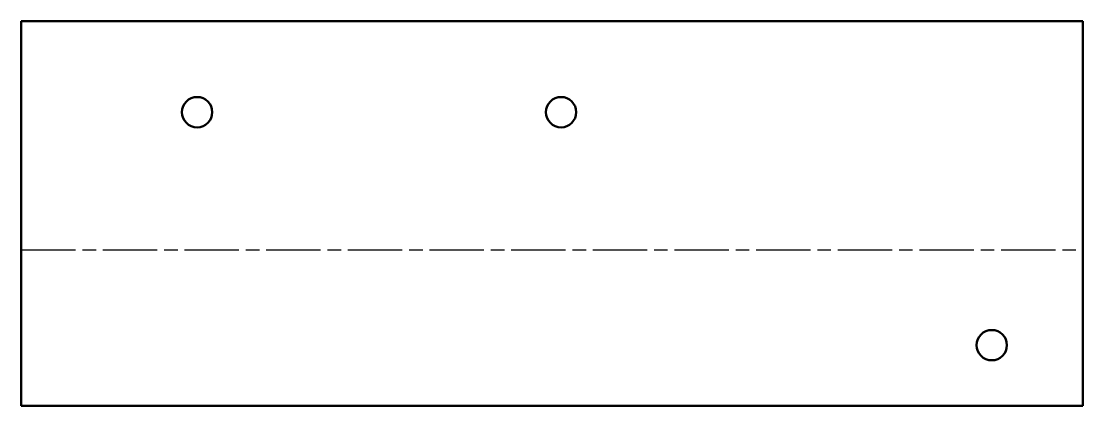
# Model space of a CAD drawing. Header units: millimetres. Extents: x 58 to 233, y 107 to 170.
import ezdxf

# ---------------------------------------------------------------- set-up
doc = ezdxf.new("R2010")
doc.units = ezdxf.units.MM
doc.linetypes.add('CHAIN', pattern=[0.7087, 0.4724, -0.0591, 0.1181, -0.0591])
doc.layers.add('Bend Centerline (ANSI)', color=7, linetype='CHAIN', lineweight=25)
doc.layers.add('Visible (ANSI)', color=7, linetype='Continuous', lineweight=50)

msp = doc.modelspace()

# ---------------------------------------------------------------- linework, layer by layer
at = {"layer": 'Bend Centerline (ANSI)', "ltscale": 18.994692}
msp.add_line((57.8, 132.69), (232.8, 132.69), dxfattribs=at)
at = {"layer": 'Visible (ANSI)'}
for p, q in [((57.8, 170.4), (232.8, 170.4)), ((57.8, 170.4), (57.8, 106.97)), ((232.8, 106.97), (232.8, 170.4)), ((57.8, 106.97), (232.8, 106.97))]:
    msp.add_line(p, q, dxfattribs=at)
for centre in [(86.8, 155.4), (146.8, 155.4), (217.8, 116.97)]:
    msp.add_circle(centre, 2.5, dxfattribs=at)

doc.saveas('drawing.dxf')
